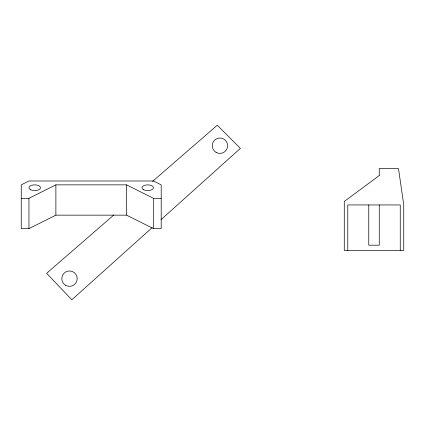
<?xml version="1.0" encoding="UTF-8"?>
<svg xmlns="http://www.w3.org/2000/svg" width="425" height="425" viewBox="0 0 425 425"><rect width="100%" height="100%" fill="white"/><g stroke="black" fill="none" stroke-linecap="round" stroke-linejoin="round"><path stroke-width="0.64" d="M152.161 227.625L71.825 299.774L46.638 273.302L113.9 214.938M161.032 219.656L240.385 148.389L217.297 125.226L152.506 181.443M21.25 198.321L28.948 198.321L55.882 184.854L126.554 184.854L153.494 198.321L161.192 198.321M28.948 228.618L55.882 215.151L126.554 215.151L153.494 228.618L161.192 228.618L161.192 184.854L153.494 181.002L28.948 181.002L21.25 184.854L21.25 228.618L28.948 228.618L28.948 198.321M400.249 250.426L400.249 204.946L347.772 204.946L347.772 250.426M379.259 204.946L379.259 245.183L368.767 245.183L368.767 204.946M153.494 198.321L153.494 228.618M126.554 184.854L126.554 215.151M55.882 184.854L55.882 215.151M379.259 175.562L344.277 201.45L344.277 250.426L403.75 250.426L403.75 204.946L398.501 168.566L379.259 168.566L379.259 175.562M143.639 189.778A5.775 2.885 0 0 0 153.298 188.482A5.775 2.885 0 0 0 146.227 184.949A5.775 2.885 0 0 0 143.639 189.778M30.637 189.778A5.775 2.885 0 0 0 40.295 188.482A5.775 2.885 0 0 0 33.224 184.949A5.775 2.885 0 0 0 30.637 189.778M216.086 152.378A7.698 7.698 0 0 0 227.635 145.717A7.698 7.698 0 0 0 216.086 139.049A7.698 7.698 0 0 0 216.086 152.378M65.652 285.324A7.698 7.698 0 0 0 77.196 278.657A7.698 7.698 0 0 0 65.652 271.989A7.698 7.698 0 0 0 65.652 285.324"/></g></svg>
